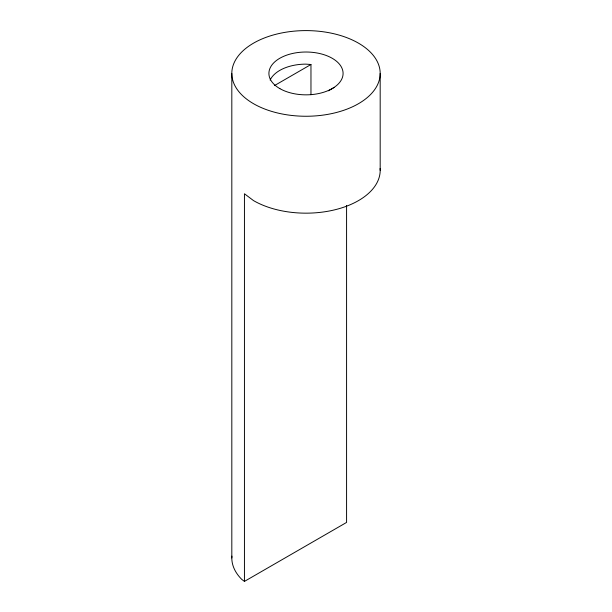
<?xml version="1.0" encoding="UTF-8"?>
<svg xmlns="http://www.w3.org/2000/svg" width="612" height="612" viewBox="0 0 612 612"><rect width="100%" height="100%" fill="white"/><g stroke="black" fill="none" stroke-linecap="round" stroke-linejoin="round"><path stroke-width="0.92" d="M274.536 85.542L310.965 64.505L310.965 94.707M328.361 90.806L334.152 87.455M231.887 556.117A74.182 42.825 0 0 0 241.755 579.388L244.44 581.4L346.583 522.426L346.583 205.448M310.965 64.505L305.839 64.13A37.087 21.412 0 0 0 270.137 80.088M380.182 73.425A74.182 42.825 0 0 1 268.913 110.52A74.182 42.825 0 0 1 268.913 36.337A74.182 42.825 0 0 1 380.182 73.425L380.182 170.335M244.44 581.4L244.44 193.767L253.544 200.621A74.182 42.825 0 0 0 335.866 209.541A74.182 42.825 0 0 0 380.113 168.476M231.818 73.425L231.818 557.968M279.883 88.633A37.087 21.412 0 0 0 341.863 78.879A37.087 21.412 0 0 0 296.246 52.77A37.087 21.412 0 0 0 279.883 88.633"/></g></svg>
